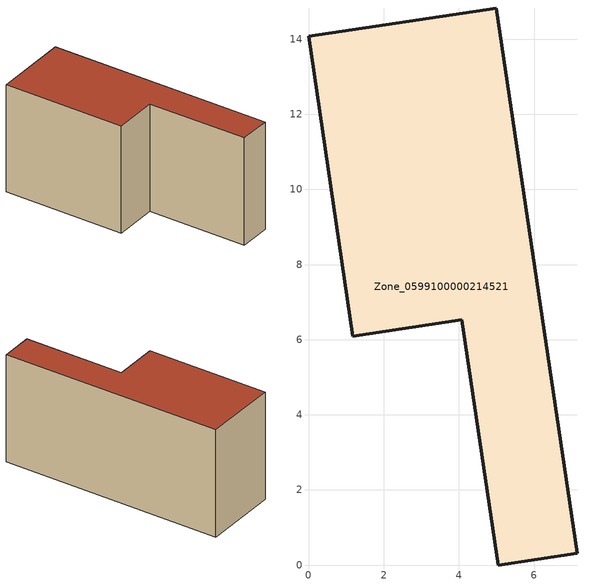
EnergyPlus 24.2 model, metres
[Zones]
Zone_0599100000214521
 floor ground (C_G): 4.07,6.53 1.17,6.09 0,14.07 4.99,14.83 7.15,0.31 5.05,0 z0
 wall outside (C_F): 4.99,14.83 0,14.07 1.17,6.09 4.07,6.53 5.05,0 7.15,0.31 4.99,14.83 z0:7.25
 roof outside (C_R): 7.15,0.31 4.99,14.83 0,14.07 1.17,6.09 4.07,6.53 5.05,0 z7.25
[BUILDING]
Pand.0599100000214521: North Axis=0; Terrain=City; Loads Convergence Tolerance Value=0.04; Temperature Convergence Tolerance Value=0.4; Solar Distribution=FullExterior; Maximum Number of Warmup Days=25; Minimum Number of Warmup Days=1
[Site:Location]
Rotterdam.The.Hague.AP_ZH_NLD Design_Conditions: Latitude=51.96; Longitude=4.45; Time Zone=1; Elevation=-4.5
[SITE:GROUNDTEMPERATURE:BUILDINGSURFACE]
18, 18, 18, 18, 18, 18, 18, 18, 18, 18, 18, 18
[MATERIAL] Thermal Absorptance=0.9; Solar Absorptance=0.7; Visible Absorptance=0.7
Name | Roughness | Thickness | Conductivity | Density | Specific Heat
G.TI.1946 | MediumSmooth | 0.15 | 1 | 540 | 1210
F.TI.1946 | Rough | 0.3 | 0.857143 | 1920 | 840
R.TI.1946 | MediumRough | 0.2 | 0.1 | 1500 | 1000
[CONSTRUCTION]
C_G: G.TI.1946
C_F: F.TI.1946
C_R: R.TI.1946
[ZONE]
Zone_0599100000214521: Type=1; Multiplier=1; Ceiling Height=Autocalculate; Volume=Autocalculate; Floor Area=autocalculate; Part of Total Floor Area=Yes
[ZONEINFILTRATION:DESIGNFLOWRATE]
Infil_Zone_0599100000214521: Zone or ZoneList or Space or SpaceList=Zone_0599100000214521; Schedule=AlwaysOn; Design Flow Rate Calculation Method=Flow/Area; Flow Rate per Floor Area=0.003; Constant Term Coefficient=1; Temperature Term Coefficient=0; Velocity Term Coefficient=0; Velocity Squared Term Coefficient=0
[HVACTEMPLATE:ZONE:IDEALLOADSAIRSYSTEM]
Zone_0599100000214521: Maximum Heating Supply Air Temperature=50; Minimum Cooling Supply Air Temperature=13; Maximum Heating Supply Air Humidity Ratio=0.0156; Minimum Cooling Supply Air Humidity Ratio=0.0077; Heating Limit=NoLimit; Cooling Limit=NoLimit; Dehumidification Control Type=ConstantSensibleHeatRatio; Cooling Sensible Heat Ratio=0.7; Dehumidification Setpoint=60; Humidification Control Type=None; Humidification Setpoint=30; Outdoor Air Method=None; Outdoor Air Flow Rate per Person=0.00944; Outdoor Air Flow Rate per Zone Floor Area=0; Outdoor Air Flow Rate per Zone=0; Demand Controlled Ventilation Type=None; Outdoor Air Economizer Type=NoEconomizer; Heat Recovery Type=None; Sensible Heat Recovery Effectiveness=0.7; Latent Heat Recovery Effectiveness=0.65
[ZONECONTROL:THERMOSTAT]
ThermostatControl_Zone_0599100000214521: Zone or ZoneList=Zone_0599100000214521; Control Type Schedule=DualSetpointControlType; Control 1=Thermostat_Zone_0599100000214521; Temperature Difference Between Cutout And Setpoint=0
[THERMOSTATSETPOINT:DUALSETPOINT]
Thermostat_Zone_0599100000214521: Heating Setpoint Temperature Schedule=HeatingSetpoint_Zone_0599100000214521; Cooling Setpoint Temperature Schedule=CoolingSetpoint_Zone_0599100000214521
[SCHEDULE:COMPACT]
HeatingSetpoint_Zone_0599100000214521: Through: 12/31, For: AllDays, Until: 24:00, 21
CoolingSetpoint_Zone_0599100000214521: Through: 12/31, For: AllDays, Until: 24:00, 24
DualSetpointControlType: Through: 12/31, For: AllDays, Until: 24:00, 4
AlwaysOn: Through: 12/31, For: AllDays, Until: 24:00, 1
